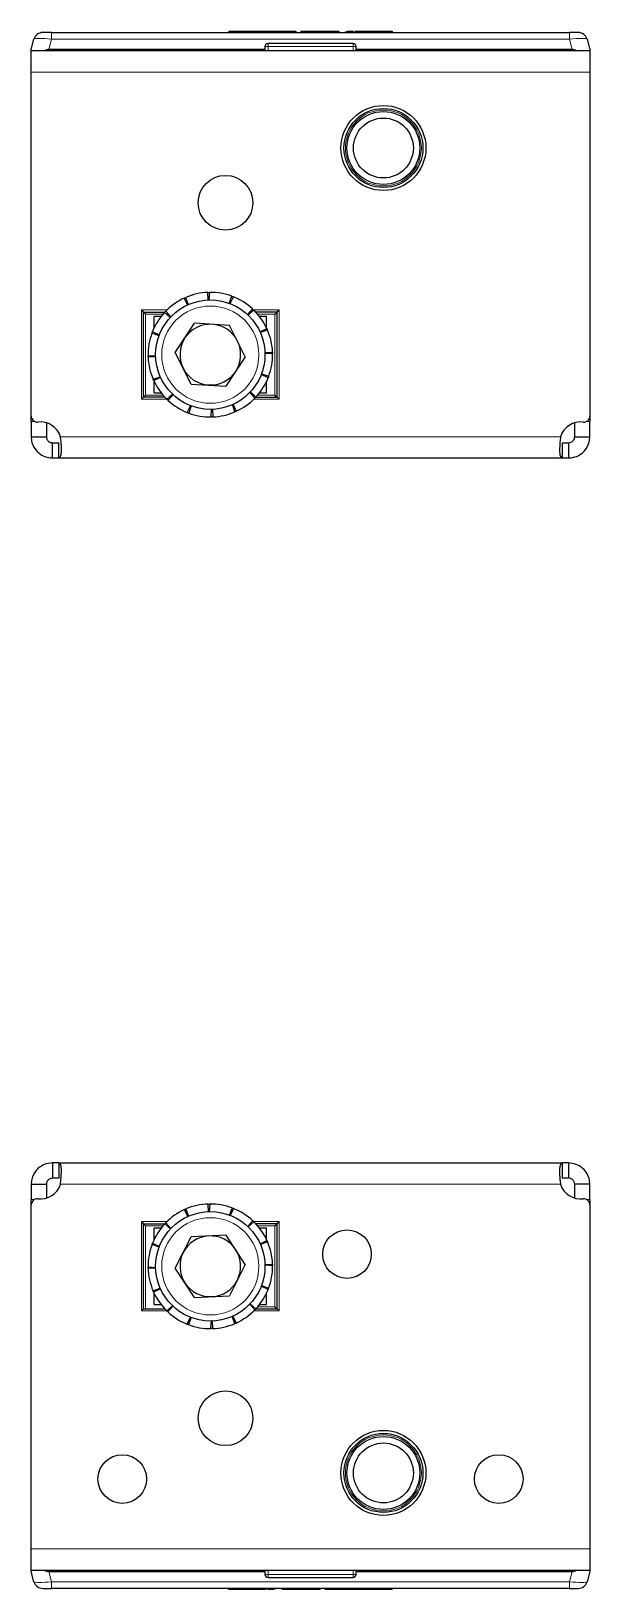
# Model space of a CAD drawing. Header units: millimetres. Extents: x 0 to 2223, y -57 to 611.
# Drawn here: x 771.4 to 863.4, y -56.9 to 199.5 of the extents above; entities that cross this region are included whole.
import ezdxf

# ---------------------------------------------------------------- set-up
doc = ezdxf.new("R2010")
doc.units = ezdxf.units.MM

msp = doc.modelspace()

# ---------------------------------------------------------------- linework, layer by layer
at = {"color": 7, "linetype": 'Continuous', "lineweight": 25}
for p, q in [((771.39, 196.49), (771.84, 198.18)), ((774.74, 199.29), (773.29, 199.29)), ((774.74, 199.29), (860.04, 199.29)), ((803.96, 199.49), (803.96, 199.29)), ((809.61, 199.49), (809.67, 199.49)), ((809.67, 199.49), (809.67, 199.29)), ((809.67, 199.49), (810.8, 199.49)), ((824.39, 197.49), (810.39, 197.49)), ((810.8, 199.49), (810.8, 199.29)), ((810.8, 199.49), (813.47, 199.49)), ((813.47, 199.49), (813.47, 199.29)), ((813.47, 199.49), (814.96, 199.49)), ((814.96, 199.49), (814.96, 199.29)), ((815.77, 199.51), (815.77, 199.29)), ((819.24, 199.49), (822.07, 199.49)), ((822.07, 199.49), (822.07, 199.29)), ((823.21, 199.49), (823.21, 199.29)), ((823.46, 199.49), (823.46, 199.29)), ((824.7, 199.49), (824.7, 199.29)), ((825.13, 199.49), (830.38, 199.49)), ((830.81, 199.49), (830.81, 199.29)), ((861.48, 199.29), (860.04, 199.29)), ((862.93, 198.18), (863.39, 196.49)), ((771.39, 196.29), (771.39, 196.49)), ((771.39, 192.79), (771.39, 196.29)), ((863.39, 196.29), (771.39, 196.29)), ((809.89, 196.49), (774.28, 196.49)), ((809.89, 196.99), (809.89, 196.49)), ((809.89, 196.29), (809.89, 196.49)), ((824.89, 196.49), (824.89, 196.99)), ((860.49, 196.49), (824.89, 196.49)), ((824.89, 196.29), (824.89, 196.49)), ((863.39, 196.49), (863.39, 196.29)), ((863.39, 196.29), (863.39, 192.79)), ((771.39, 136.19), (771.39, 192.79)), ((863.39, 192.79), (863.39, 136.19)), ((800.54, 155.28), (800.5, 156.53)), ((800.75, 156.54), (800.67, 155.28)), ((797.13, 154.46), (796.61, 155.6)), ((796.83, 155.7), (797.24, 154.52)), ((804.01, 154.73), (804.44, 155.9)), ((804.68, 155.81), (804.13, 154.68)), ((789.54, 153.64), (789.89, 153.29)), ((789.89, 139.29), (789.89, 153.29)), ((789.89, 153.29), (793.4, 153.29)), ((789.89, 153.29), (790.24, 152.94)), ((791.64, 150.7), (791.64, 152.59)), ((792.8, 152.59), (791.64, 152.59)), ((794.28, 152.4), (793.37, 153.25)), ((793.54, 153.43), (794.37, 152.5)), ((793.89, 153.04), (793.89, 152.77)), ((795.12, 146.63), (798.3, 151.45)), ((804.06, 151.11), (798.3, 151.45)), ((807, 152.89), (807.85, 153.81)), ((808.03, 153.63), (807.09, 152.8)), ((811.89, 153.29), (808.37, 153.29)), ((810.14, 152.59), (808.97, 152.59)), ((810.14, 150.7), (810.14, 152.59)), ((811.54, 152.94), (811.89, 153.29)), ((811.89, 153.29), (812.24, 153.64)), ((811.89, 139.29), (811.89, 153.29)), ((792.45, 149.41), (791.27, 149.85)), ((791.36, 150.08), (792.49, 149.53)), ((806.65, 145.95), (804.06, 151.11)), ((809.06, 150.05), (810.2, 150.57)), ((810.3, 150.34), (809.12, 149.93)), ((797.71, 141.46), (795.12, 146.63)), ((809.88, 146.63), (811.13, 146.68)), ((811.13, 146.43), (809.88, 146.5)), ((790.64, 146.15), (791.89, 146.07)), ((791.89, 145.94), (790.64, 145.9)), ((806.65, 145.95), (803.47, 141.13)), ((791.47, 142.23), (792.66, 142.64)), ((792.71, 142.53), (791.57, 142.01)), ((791.64, 139.99), (791.64, 141.87)), ((797.71, 141.46), (803.47, 141.13)), ((810.41, 142.49), (809.28, 143.04)), ((809.33, 143.16), (810.5, 142.73)), ((810.14, 139.99), (810.14, 141.87)), ((789.54, 138.94), (789.89, 139.29)), ((789.89, 139.29), (790.24, 139.64)), ((793.4, 139.29), (789.89, 139.29)), ((791.64, 139.99), (792.8, 139.99)), ((793.74, 138.94), (794.68, 139.77)), ((794.77, 139.69), (793.92, 138.77)), ((808.23, 139.14), (807.4, 140.08)), ((807.49, 140.17), (808.4, 139.32)), ((807.89, 139.54), (807.89, 139.8)), ((808.37, 139.29), (811.89, 139.29)), ((808.97, 139.99), (810.14, 139.99)), ((811.54, 139.64), (811.89, 139.29)), ((811.89, 139.29), (812.24, 138.94)), ((771.39, 135.29), (771.39, 136.19)), ((797.09, 136.76), (797.64, 137.89)), ((797.76, 137.85), (797.33, 136.67)), ((801.03, 136.04), (801.1, 137.29)), ((801.23, 137.29), (801.28, 136.04)), ((804.94, 136.87), (804.53, 138.06)), ((804.64, 138.11), (805.17, 136.97)), ((863.39, 136.19), (863.39, 135.29)), ((771.39, 135.29), (771.39, 132.79)), ((773.89, 135.07), (773.89, 132.79)), ((860.89, 132.79), (860.89, 135.07)), ((863.39, 132.79), (863.39, 135.29)), ((771.39, 132.79), (773.89, 132.79)), ((774.89, 131.79), (775.97, 131.79)), ((774.89, 129.29), (774.89, 131.79)), ((775.97, 129.29), (775.97, 131.79)), ((858.8, 131.79), (858.8, 129.29)), ((858.8, 131.79), (859.89, 131.79)), ((859.89, 131.79), (859.89, 129.29)), ((860.89, 132.79), (863.39, 132.79)), ((774.89, 129.29), (775.97, 129.29)), ((775.97, 129.29), (858.8, 129.29)), ((858.8, 129.29), (859.89, 129.29)), ((774.89, 13.29), (774.89, 10.79)), ((775.97, 13.29), (774.89, 13.29)), ((775.97, 13.29), (858.8, 13.29)), ((775.97, 13.29), (775.97, 10.79)), ((858.8, 13.29), (858.8, 10.79)), ((859.89, 13.29), (858.8, 13.29)), ((859.89, 13.29), (859.89, 10.79)), ((775.97, 10.79), (774.89, 10.79)), ((859.89, 10.79), (858.8, 10.79)), ((771.39, 9.79), (773.89, 9.79)), ((771.39, 9.79), (771.39, 7.28)), ((773.89, 9.79), (773.89, 7.5)), ((863.39, 9.79), (860.89, 9.79)), ((860.89, 7.5), (860.89, 9.79)), ((863.39, 7.28), (863.39, 9.79)), ((771.39, 6.39), (771.39, 7.28)), ((771.39, -50.21), (771.39, 6.39)), ((797.16, 4.48), (796.64, 5.62)), ((796.87, 5.72), (797.28, 4.53)), ((800.58, 5.28), (800.54, 6.53)), ((800.79, 6.54), (800.71, 5.29)), ((804.05, 4.71), (804.48, 5.88)), ((804.72, 5.79), (804.16, 4.67)), ((863.39, 7.28), (863.39, 6.39)), ((863.39, 6.39), (863.39, -50.21)), ((789.54, 3.64), (789.89, 3.29)), ((789.89, -10.71), (789.89, 3.29)), ((789.89, 3.29), (793.4, 3.29)), ((789.89, 3.29), (790.24, 2.94)), ((791.64, 0.7), (791.64, 2.59)), ((792.8, 2.59), (791.64, 2.59)), ((794.31, 2.43), (793.4, 3.28)), ((793.57, 3.46), (794.4, 2.52)), ((793.89, 3.04), (793.89, 2.83)), ((794.46, 2.59), (794.14, 2.59)), ((807.03, 2.86), (807.88, 3.78)), ((808.06, 3.6), (807.12, 2.78)), ((811.89, 3.29), (808.37, 3.29)), ((810.14, 2.59), (808.97, 2.59)), ((810.14, 0.7), (810.14, 2.59)), ((811.54, 2.94), (811.89, 3.29)), ((811.89, 3.29), (812.24, 3.64)), ((811.89, -10.71), (811.89, 3.29)), ((791.38, 0.12), (792.5, -0.44)), ((795.12, -4.03), (797.73, 1.12)), ((803.49, 1.44), (797.73, 1.12)), ((806.65, -3.4), (803.49, 1.44)), ((809.08, 0.01), (810.22, 0.53)), ((810.32, 0.3), (809.13, -0.1)), ((792.46, -0.55), (791.29, -0.12)), ((790.64, -3.81), (791.89, -3.89)), ((791.89, -4.02), (790.64, -4.06)), ((798.28, -8.86), (795.12, -4.03)), ((806.65, -3.4), (804.04, -8.55)), ((809.88, -3.41), (811.13, -3.36)), ((811.14, -3.61), (809.88, -3.53)), ((791.45, -7.73), (792.64, -7.32)), ((792.69, -7.44), (791.56, -7.96)), ((810.39, -7.54), (809.27, -6.99)), ((809.31, -6.87), (810.48, -7.31)), ((791.64, -10.01), (791.64, -8.13)), ((791.64, -10.01), (792.8, -10.01)), ((793.71, -11.03), (794.65, -10.2)), ((798.28, -8.86), (804.04, -8.55)), ((807.31, -10.01), (807.63, -10.01)), ((808.2, -10.89), (807.38, -9.95)), ((807.46, -9.86), (808.38, -10.71)), ((807.89, -10.46), (807.89, -10.25)), ((808.97, -10.01), (810.14, -10.01)), ((810.14, -10.01), (810.14, -8.13)), ((789.54, -11.06), (789.89, -10.71)), ((789.89, -10.71), (793.4, -10.71)), ((794.74, -10.29), (793.89, -11.2)), ((797.06, -13.22), (797.61, -12.1)), ((797.73, -12.14), (797.29, -13.31)), ((800.99, -13.96), (801.07, -12.71)), ((801.19, -12.71), (801.23, -13.96)), ((804.9, -13.14), (804.5, -11.96)), ((804.61, -11.91), (805.13, -13.04)), ((808.37, -10.71), (811.89, -10.71)), ((811.54, -10.36), (811.89, -10.71)), ((811.89, -10.71), (812.24, -11.06)), ((771.39, -53.71), (771.39, -50.21)), ((863.39, -50.21), (863.39, -53.71)), ((771.39, -53.91), (771.39, -53.71)), ((771.39, -53.71), (863.39, -53.71)), ((809.89, -53.71), (809.89, -53.91)), ((824.89, -53.71), (824.89, -53.91)), ((863.39, -53.71), (863.39, -53.91)), ((771.84, -55.6), (771.39, -53.91)), ((774.28, -53.91), (809.89, -53.91)), ((809.89, -53.91), (809.89, -54.41)), ((810.39, -54.91), (824.39, -54.91)), ((824.89, -54.41), (824.89, -53.91)), ((824.89, -53.91), (860.49, -53.91)), ((863.39, -53.91), (862.93, -55.6)), ((773.29, -56.71), (774.74, -56.71)), ((860.04, -56.71), (774.74, -56.71)), ((803.96, -56.91), (803.96, -56.71)), ((809.64, -56.91), (804.39, -56.91)), ((810.07, -56.91), (810.07, -56.71)), ((811.31, -56.91), (811.31, -56.71)), ((811.56, -56.91), (811.56, -56.71)), ((812.7, -56.91), (812.7, -56.71)), ((815.53, -56.91), (812.7, -56.91)), ((819, -56.94), (819, -56.71)), ((819.81, -56.91), (819.81, -56.71)), ((821.3, -56.91), (819.81, -56.91)), ((821.3, -56.91), (821.3, -56.71)), ((823.97, -56.91), (821.3, -56.91)), ((823.97, -56.91), (823.97, -56.71)), ((825.1, -56.91), (823.97, -56.91)), ((825.1, -56.91), (825.1, -56.71)), ((825.16, -56.91), (825.1, -56.91)), ((830.81, -56.91), (830.81, -56.71)), ((860.04, -56.71), (861.48, -56.71))]:
    msp.add_line(p, q, dxfattribs=at)
at = {"color": 8, "linetype": 'Continuous', "lineweight": 18}
for p, q in [((774.74, 198.18), (774.28, 196.49)), ((774.74, 199.29), (774.74, 198.18)), ((860.04, 198.18), (774.74, 198.18)), ((806.07, 199.49), (806.07, 199.29)), ((810.39, 196.99), (810.39, 197.49)), ((816.88, 199.49), (816.88, 199.29)), ((819.24, 199.49), (819.24, 199.29)), ((824.39, 196.99), (824.39, 197.49)), ((825.13, 199.49), (825.13, 199.29)), ((830.38, 199.49), (830.38, 199.29)), ((860.04, 198.18), (860.04, 199.29)), ((860.49, 196.49), (860.04, 198.18)), ((810.39, 196.99), (809.89, 196.99)), ((824.39, 196.99), (810.39, 196.99)), ((810.39, 196.99), (810.39, 196.29)), ((824.39, 196.99), (824.89, 196.99)), ((824.39, 196.29), (824.39, 196.99)), ((863.39, 192.79), (771.39, 192.79)), ((789.54, 138.94), (789.54, 153.64)), ((789.54, 153.64), (793.74, 153.64)), ((793.09, 152.94), (790.24, 152.94)), ((790.24, 152.94), (790.24, 139.64)), ((807.7, 153.64), (812.24, 153.64)), ((811.54, 152.94), (808.69, 152.94)), ((811.54, 139.64), (811.54, 152.94)), ((812.24, 153.64), (812.24, 138.94)), ((794.08, 138.94), (789.54, 138.94)), ((790.24, 139.64), (793.09, 139.64)), ((812.24, 138.94), (808.03, 138.94)), ((808.69, 139.64), (811.54, 139.64)), ((771.95, 135.29), (771.39, 135.29)), ((863.39, 135.29), (862.83, 135.29)), ((858.55, 132.79), (776.22, 132.79)), ((776.22, 9.79), (858.55, 9.79)), ((771.39, 7.28), (771.95, 7.28)), ((862.83, 7.28), (863.39, 7.28)), ((789.54, 3.64), (793.74, 3.64)), ((789.54, -11.06), (789.54, 3.64)), ((793.09, 2.94), (790.24, 2.94)), ((790.24, 2.94), (790.24, -10.71)), ((807.75, 3.64), (812.24, 3.64)), ((811.54, 2.94), (808.69, 2.94)), ((811.54, -10.36), (811.54, 2.94)), ((812.24, 3.64), (812.24, -11.06)), ((794.02, -11.06), (789.54, -11.06)), ((812.24, -11.06), (808.03, -11.06)), ((808.69, -10.36), (811.54, -10.36)), ((771.39, -50.21), (863.39, -50.21)), ((810.39, -53.71), (810.39, -54.41)), ((824.39, -54.41), (824.39, -53.71)), ((774.28, -53.91), (774.74, -55.6)), ((774.74, -55.6), (860.04, -55.6)), ((774.74, -55.6), (774.74, -56.71)), ((810.39, -54.41), (809.89, -54.41)), ((810.39, -54.41), (810.39, -54.91)), ((810.39, -54.41), (824.39, -54.41)), ((824.39, -54.41), (824.39, -54.91)), ((824.39, -54.41), (824.89, -54.41)), ((860.04, -55.6), (860.49, -53.91)), ((860.04, -56.71), (860.04, -55.6)), ((804.39, -56.91), (804.39, -56.71)), ((809.64, -56.91), (809.64, -56.71)), ((815.53, -56.91), (815.53, -56.71)), ((817.89, -56.91), (817.89, -56.71)), ((828.7, -56.91), (828.7, -56.71))]:
    msp.add_line(p, q, dxfattribs=at)
at = {"color": 7, "linetype": 'Continuous', "lineweight": 25}
for centre, radius in [((829.39, 180.29), 7), ((829.39, 180.29), 6.5), ((829.39, 180.29), 6), ((829.39, 180.29), 4.93), ((803.39, 171.29), 4.5), ((800.89, 146.29), 9), ((800.89, -3.71), 9), ((823.39, -1.71), 4), ((803.39, -28.71), 4.5), ((829.39, -37.71), 7), ((829.39, -37.71), 6.5), ((829.39, -37.71), 6), ((829.39, -37.71), 4.93), ((786.39, -38.71), 4), ((848.39, -38.71), 4)]:
    msp.add_circle(centre, radius, dxfattribs=at)
at = {"color": 8, "linetype": 'Continuous', "lineweight": 18}
for centre, radius in [((829.39, 180.29), 6.25), ((800.89, 146.29), 8), ((800.89, -3.71), 8), ((829.39, -37.71), 6.25)]:
    msp.add_circle(centre, radius, dxfattribs=at)
at = {"color": 7, "linetype": 'Continuous', "lineweight": 25}
for centre, radius, start, end in [((773.29, 197.79), 1.5, 90, 165), ((810.39, 196.99), 0.5, 90, 180), ((824.39, 196.99), 0.5, 360, 90), ((861.48, 197.79), 1.5, 15, 90), ((800.89, 146.29), 10.25, 92.1828, 113.2869), ((800.89, 146.29), 10.25, 69.6828, 90.7869), ((800.89, 146.29), 10.25, 114.6828, 135.7869), ((800.89, 146.29), 10.25, 47.1828, 68.2869), ((800.89, 146.29), 10.25, 137.1828, 158.2869), ((800.89, 146.29), 10.25, 24.6828, 45.7869), ((800.89, 146.29), 10.25, 159.6828, 180.7869), ((800.89, 146.29), 5, 146.6352, 206.6352), ((800.89, 146.29), 5, 86.6352, 146.6352), ((800.89, 146.29), 5, 26.6352, 86.6352), ((800.89, 146.29), 10.25, 2.1828, 23.2869), ((800.89, 146.29), 5, 326.6352, 26.6352), ((800.89, 146.29), 10.25, 339.6828, 0.7869), ((800.89, 146.29), 10.25, 182.1828, 203.2869), ((800.89, 146.29), 5, 206.6352, 266.6352), ((800.89, 146.29), 10.25, 204.6828, 225.7869), ((800.89, 146.29), 5, 266.6352, 326.6352), ((800.89, 146.29), 10.25, 317.1828, 338.2869), ((800.89, 146.29), 10.25, 227.1828, 248.2869), ((800.89, 146.29), 10.25, 294.6828, 315.7869), ((772.39, 136.19), 1, 180, 276.3794), ((800.89, 146.29), 10.25, 249.6828, 270.7869), ((800.89, 146.29), 10.25, 272.1828, 293.2869), ((862.39, 136.19), 1, 263.6206, 0), ((772.89, 131.72), 3.5, 17.8253, 96.3794), ((861.89, 131.72), 3.5, 83.6206, 162.1747), ((772.89, 10.86), 3.5, 263.6206, 342.1747), ((861.89, 10.86), 3.5, 197.8253, 276.3794), ((772.39, 6.39), 1, 83.6206, 180), ((800.89, -3.71), 10.25, 114.4505, 135.5546), ((800.89, -3.71), 10.25, 91.9505, 113.0546), ((800.89, -3.71), 10.25, 69.4505, 90.5546), ((800.89, -3.71), 10.25, 46.9505, 68.0546), ((862.39, 6.39), 1, 360, 96.3794), ((800.89, -3.71), 10.25, 136.9505, 158.0546), ((800.89, -3.71), 10.25, 24.4505, 45.5546), ((800.89, -3.71), 5, 93.1455, 153.1455), ((800.89, -3.71), 5, 33.1455, 93.1455), ((800.89, -3.71), 10.25, 1.9505, 23.0546), ((800.89, -3.71), 10.25, 159.4505, 180.5546), ((800.89, -3.71), 5, 153.1455, 213.1455), ((800.89, -3.71), 5, 333.1455, 33.1455), ((800.89, -3.71), 10.25, 181.9505, 203.0546), ((800.89, -3.71), 10.25, 339.4505, 0.5546), ((800.89, -3.71), 5, 213.1455, 273.1455), ((800.89, -3.71), 5, 273.1455, 333.1455), ((800.89, -3.71), 10.25, 316.9505, 338.0546), ((800.89, -3.71), 10.25, 204.4505, 225.5546), ((800.89, -3.71), 10.25, 226.9505, 248.0546), ((800.89, -3.71), 10.25, 294.4505, 315.5546), ((800.89, -3.71), 10.25, 249.4505, 270.5546), ((800.89, -3.71), 10.25, 271.9505, 293.0546), ((773.29, -55.21), 1.5, 195, 270), ((810.39, -54.41), 0.5, 180, 270), ((824.39, -54.41), 0.5, 270, 0), ((861.48, -55.21), 1.5, 270, 345)]:
    msp.add_arc(centre, radius, start, end, dxfattribs=at)
at = {"color": 8, "linetype": 'Continuous', "lineweight": 18}
for centre, major_axis, start_param, end_param in [((774.84, 197.79), (3, -0.38), 1.621093, 3.124852), ((859.93, 197.79), (3, 0.38), 0.016741, 1.520499), ((774.84, -55.21), (3, 0.38), 3.158333, 4.662092), ((859.93, -55.21), (3, -0.38), 4.762686, 6.266445)]:
    msp.add_ellipse(centre, major_axis=major_axis, ratio=0.123038, start_param=start_param, end_param=end_param, dxfattribs=at)
at = {"color": 7, "linetype": 'Continuous', "lineweight": 25}
for centre, major_axis, start_param, end_param in [((771.39, 184.9), (3.1, 11.57), 0.067037, 0.253072), ((863.39, 184.9), (-3.1, 11.57), 6.030113, 6.216148), ((771.39, -42.32), (3.1, -11.57), 6.030113, 6.216148), ((863.39, -42.32), (-3.1, -11.57), 0.067037, 0.253072)]:
    msp.add_ellipse(centre, major_axis=major_axis, ratio=0.250563, start_param=start_param, end_param=end_param, dxfattribs=at)
for points, knots in [([(803.96, 199.49), (804.33, 199.49), (805.02, 199.49), (805.74, 199.49), (806.07, 199.49)], [0, 0, 0, 0, 0.5368, 1, 1, 1, 1]), ([(806.07, 199.49), (806.57, 199.49), (807.5, 199.49), (808.7, 199.49), (809.45, 199.49), (809.64, 199.49), (809.67, 199.49)], [0, 0, 0, 0, 0.370535, 0.691972, 0.954525, 1, 1, 1, 1]), ([(815.79, 199.49), (815.78, 199.49), (815.76, 199.49), (815.91, 199.49), (816.28, 199.49), (816.67, 199.49), (816.88, 199.49)], [0, 0, 0, 0, 0.061615, 0.333035, 0.637399, 1, 1, 1, 1]), ([(816.88, 199.49), (817.04, 199.49), (817.4, 199.49), (818.2, 199.49), (818.83, 199.49), (819.24, 199.49)], [0, 0, 0, 0, 0.216742, 0.489643, 1, 1, 1, 1]), ([(823.46, 199.49), (823.52, 199.49), (823.62, 199.49), (823.93, 199.49), (824.21, 199.49), (824.41, 199.49), (824.48, 199.49)], [0, 0, 0, 0, 0.255277, 0.538303, 0.854078, 1, 1, 1, 1]), ([(823.64, 199.49), (823.75, 199.49), (824, 199.49), (824.3, 199.49), (824.48, 199.49), (824.48, 199.49)], [0, 0, 0, 0, 0.466249, 0.997338, 1, 1, 1, 1]), ([(824.7, 199.49), (824.71, 199.49), (824.72, 199.49), (824.84, 199.49), (824.98, 199.49), (825.08, 199.49), (825.13, 199.49)], [0, 0, 0, 0, 0.285248, 0.560563, 0.777151, 1, 1, 1, 1]), ([(830.38, 199.49), (830.44, 199.49), (830.57, 199.49), (830.71, 199.49), (830.8, 199.49), (830.81, 199.49), (830.81, 199.49)], [0, 0, 0, 0, 0.281303, 0.555629, 0.773878, 1, 1, 1, 1]), ([(800.5, 156.53), (800.54, 156.53), (800.6, 156.53), (800.68, 156.53), (800.72, 156.54), (800.75, 156.54)], [0, 0, 0, 0, 0.499981, 0.749988, 1, 1, 1, 1]), ([(796.61, 155.6), (796.64, 155.62), (796.7, 155.64), (796.78, 155.68), (796.81, 155.69), (796.83, 155.7)], [0, 0, 0, 0, 0.499981, 0.749988, 1, 1, 1, 1]), ([(804.44, 155.9), (804.48, 155.88), (804.54, 155.86), (804.62, 155.83), (804.66, 155.82), (804.68, 155.81)], [0, 0, 0, 0, 0.499981, 0.749988, 1, 1, 1, 1]), ([(793.37, 153.25), (793.4, 153.28), (793.44, 153.33), (793.5, 153.39), (793.52, 153.42), (793.54, 153.43)], [0, 0, 0, 0, 0.499981, 0.749988, 1, 1, 1, 1]), ([(807.85, 153.81), (807.88, 153.78), (807.93, 153.73), (807.99, 153.68), (808.02, 153.65), (808.03, 153.63)], [0, 0, 0, 0, 0.499981, 0.749988, 1, 1, 1, 1]), ([(791.27, 149.85), (791.29, 149.88), (791.31, 149.94), (791.34, 150.02), (791.36, 150.06), (791.36, 150.08)], [0, 0, 0, 0, 0.499981, 0.749988, 1, 1, 1, 1]), ([(810.2, 150.57), (810.22, 150.53), (810.24, 150.47), (810.28, 150.4), (810.29, 150.36), (810.3, 150.34)], [0, 0, 0, 0, 0.499981, 0.749988, 1, 1, 1, 1]), ([(811.13, 146.68), (811.13, 146.64), (811.13, 146.57), (811.13, 146.49), (811.13, 146.45), (811.13, 146.43)], [0, 0, 0, 0, 0.499981, 0.749988, 1, 1, 1, 1]), ([(790.64, 145.9), (790.64, 145.94), (790.64, 146), (790.64, 146.08), (790.64, 146.13), (790.64, 146.15)], [0, 0, 0, 0, 0.4999808, 0.7499881, 1, 1, 1, 1]), ([(791.57, 142.01), (791.56, 142.04), (791.53, 142.1), (791.5, 142.18), (791.48, 142.22), (791.47, 142.23)], [0, 0, 0, 0, 0.499981, 0.749988, 1, 1, 1, 1]), ([(810.5, 142.73), (810.48, 142.69), (810.46, 142.63), (810.43, 142.55), (810.42, 142.51), (810.41, 142.49)], [0, 0, 0, 0, 0.499981, 0.749988, 1, 1, 1, 1]), ([(793.92, 138.77), (793.89, 138.8), (793.84, 138.84), (793.78, 138.9), (793.75, 138.93), (793.74, 138.94)], [0, 0, 0, 0, 0.4999808, 0.7499881, 1, 1, 1, 1]), ([(808.4, 139.32), (808.38, 139.29), (808.33, 139.24), (808.28, 139.18), (808.25, 139.15), (808.23, 139.14)], [0, 0, 0, 0, 0.499981, 0.749988, 1, 1, 1, 1]), ([(797.33, 136.67), (797.29, 136.69), (797.23, 136.71), (797.15, 136.74), (797.11, 136.76), (797.09, 136.76)], [0, 0, 0, 0, 0.499981, 0.749988, 1, 1, 1, 1]), ([(801.28, 136.04), (801.23, 136.04), (801.17, 136.04), (801.09, 136.04), (801.05, 136.04), (801.03, 136.04)], [0, 0, 0, 0, 0.499981, 0.749988, 1, 1, 1, 1]), ([(805.17, 136.97), (805.13, 136.96), (805.07, 136.93), (805, 136.9), (804.96, 136.88), (804.94, 136.87)], [0, 0, 0, 0, 0.499981, 0.749988, 1, 1, 1, 1]), ([(771.39, 132.79), (771.41, 132.47), (771.46, 131.88), (771.86, 130.94), (772.57, 130.07), (773.67, 129.41), (774.47, 129.33), (774.89, 129.29)], [0, 0, 0, 0, 0.17084, 0.319217, 0.548103, 0.767822, 1, 1, 1, 1]), ([(773.89, 132.79), (773.89, 132.7), (773.91, 132.53), (774, 132.31), (774.11, 132.14), (774.24, 132.01), (774.38, 131.92), (774.61, 131.81), (774.77, 131.8), (774.89, 131.79)], [0, 0, 0, 0, 0.154359, 0.287283, 0.400435, 0.496544, 0.604314, 0.723151, 1, 1, 1, 1]), ([(775.97, 129.29), (776.03, 129.3), (776.13, 129.34), (776.27, 129.62), (776.37, 130.08), (776.39, 130.71), (776.37, 131.32), (776.32, 132.03), (776.25, 132.53), (776.22, 132.79)], [0, 0, 0, 0, 0.144067, 0.271276, 0.474907, 0.597997, 0.726338, 0.860245, 1, 1, 1, 1]), ([(858.55, 132.79), (858.52, 132.49), (858.47, 131.94), (858.4, 131.04), (858.38, 130.16), (858.51, 129.43), (858.7, 129.34), (858.8, 129.29)], [0, 0, 0, 0, 0.16069, 0.3013121, 0.5219513, 0.7535732, 1, 1, 1, 1]), ([(859.89, 131.79), (860.01, 131.8), (860.23, 131.82), (860.49, 131.98), (860.67, 132.16), (860.79, 132.34), (860.87, 132.56), (860.88, 132.71), (860.89, 132.79)], [0, 0, 0, 0, 0.296302, 0.497469, 0.6154973, 0.73607, 0.8631142, 1, 1, 1, 1]), ([(859.89, 129.29), (860.34, 129.34), (861.15, 129.43), (862.06, 130), (862.65, 130.6), (863.05, 131.23), (863.33, 131.97), (863.37, 132.51), (863.39, 132.79)], [0, 0, 0, 0, 0.254149, 0.448213, 0.574908, 0.708872, 0.850468, 1, 1, 1, 1]), ([(774.89, 13.29), (774.43, 13.24), (773.62, 13.15), (772.71, 12.58), (772.12, 11.98), (771.72, 11.35), (771.44, 10.6), (771.4, 10.06), (771.39, 9.79)], [0, 0, 0, 0, 0.254149, 0.448213, 0.574908, 0.708872, 0.850468, 1, 1, 1, 1]), ([(776.22, 9.79), (776.25, 10.08), (776.3, 10.63), (776.37, 11.54), (776.4, 12.42), (776.26, 13.14), (776.07, 13.24), (775.97, 13.29)], [0, 0, 0, 0, 0.16069, 0.301312, 0.521951, 0.753573, 1, 1, 1, 1]), ([(858.8, 13.29), (858.75, 13.27), (858.65, 13.24), (858.5, 12.95), (858.4, 12.49), (858.38, 11.86), (858.4, 11.25), (858.46, 10.54), (858.52, 10.04), (858.55, 9.79)], [0, 0, 0, 0, 0.144067, 0.271276, 0.474907, 0.597997, 0.726338, 0.860245, 1, 1, 1, 1]), ([(863.39, 9.79), (863.36, 10.1), (863.31, 10.69), (862.92, 11.64), (862.2, 12.51), (861.11, 13.16), (860.3, 13.24), (859.89, 13.29)], [0, 0, 0, 0, 0.17084, 0.319217, 0.548103, 0.767822, 1, 1, 1, 1]), ([(774.89, 10.79), (774.76, 10.77), (774.55, 10.75), (774.28, 10.59), (774.1, 10.42), (773.98, 10.23), (773.9, 10.02), (773.89, 9.87), (773.89, 9.79)], [0, 0, 0, 0, 0.296302, 0.497469, 0.6154973, 0.73607, 0.8631142, 1, 1, 1, 1]), ([(860.89, 9.79), (860.88, 9.88), (860.87, 10.04), (860.77, 10.27), (860.66, 10.43), (860.53, 10.56), (860.39, 10.66), (860.16, 10.76), (860, 10.78), (859.89, 10.79)], [0, 0, 0, 0, 0.154359, 0.287283, 0.400435, 0.496544, 0.604314, 0.723151, 1, 1, 1, 1]), ([(796.64, 5.62), (796.68, 5.63), (796.74, 5.66), (796.81, 5.69), (796.85, 5.71), (796.87, 5.72)], [0, 0, 0, 0, 0.499981, 0.749988, 1, 1, 1, 1]), ([(800.54, 6.53), (800.58, 6.53), (800.64, 6.53), (800.72, 6.54), (800.77, 6.54), (800.79, 6.54)], [0, 0, 0, 0, 0.499981, 0.749988, 1, 1, 1, 1]), ([(804.48, 5.88), (804.52, 5.87), (804.58, 5.85), (804.66, 5.82), (804.7, 5.8), (804.72, 5.79)], [0, 0, 0, 0, 0.499981, 0.749988, 1, 1, 1, 1]), ([(793.4, 3.28), (793.42, 3.31), (793.47, 3.36), (793.52, 3.42), (793.55, 3.45), (793.57, 3.46)], [0, 0, 0, 0, 0.499981, 0.749988, 1, 1, 1, 1]), ([(807.88, 3.78), (807.91, 3.75), (807.96, 3.71), (808.02, 3.65), (808.05, 3.62), (808.06, 3.6)], [0, 0, 0, 0, 0.499981, 0.749988, 1, 1, 1, 1]), ([(791.29, -0.12), (791.3, -0.08), (791.32, -0.02), (791.36, 0.06), (791.37, 0.1), (791.38, 0.12)], [0, 0, 0, 0, 0.499981, 0.749988, 1, 1, 1, 1]), ([(810.22, 0.53), (810.23, 0.49), (810.26, 0.43), (810.29, 0.36), (810.31, 0.32), (810.32, 0.3)], [0, 0, 0, 0, 0.499981, 0.749988, 1, 1, 1, 1]), ([(790.64, -4.06), (790.64, -4.02), (790.64, -3.96), (790.64, -3.87), (790.64, -3.83), (790.64, -3.81)], [0, 0, 0, 0, 0.499981, 0.749988, 1, 1, 1, 1]), ([(811.13, -3.36), (811.13, -3.41), (811.13, -3.47), (811.13, -3.55), (811.14, -3.59), (811.14, -3.61)], [0, 0, 0, 0, 0.499981, 0.749988, 1, 1, 1, 1]), ([(810.48, -7.31), (810.47, -7.35), (810.45, -7.41), (810.42, -7.49), (810.4, -7.52), (810.39, -7.54)], [0, 0, 0, 0, 0.499981, 0.749988, 1, 1, 1, 1]), ([(791.56, -7.96), (791.54, -7.92), (791.51, -7.86), (791.48, -7.78), (791.46, -7.75), (791.45, -7.73)], [0, 0, 0, 0, 0.499981, 0.749988, 1, 1, 1, 1]), ([(793.89, -11.2), (793.86, -11.17), (793.81, -11.13), (793.75, -11.07), (793.72, -11.05), (793.71, -11.03)], [0, 0, 0, 0, 0.499981, 0.749988, 1, 1, 1, 1]), ([(808.38, -10.71), (808.35, -10.74), (808.3, -10.79), (808.25, -10.85), (808.22, -10.88), (808.2, -10.89)], [0, 0, 0, 0, 0.4999808, 0.7499881, 1, 1, 1, 1]), ([(797.29, -13.31), (797.25, -13.3), (797.19, -13.27), (797.11, -13.24), (797.07, -13.23), (797.06, -13.22)], [0, 0, 0, 0, 0.499981, 0.749988, 1, 1, 1, 1]), ([(801.23, -13.96), (801.19, -13.96), (801.13, -13.96), (801.05, -13.96), (801.01, -13.96), (800.99, -13.96)], [0, 0, 0, 0, 0.499981, 0.749988, 1, 1, 1, 1]), ([(805.13, -13.04), (805.09, -13.06), (805.03, -13.09), (804.96, -13.12), (804.92, -13.14), (804.9, -13.14)], [0, 0, 0, 0, 0.4999808, 0.7499881, 1, 1, 1, 1]), ([(804.39, -56.91), (804.33, -56.91), (804.2, -56.91), (804.06, -56.91), (803.97, -56.91), (803.96, -56.91), (803.96, -56.91)], [0, 0, 0, 0, 0.281303, 0.555629, 0.773878, 1, 1, 1, 1]), ([(810.07, -56.91), (810.06, -56.91), (810.05, -56.91), (809.93, -56.91), (809.79, -56.91), (809.69, -56.91), (809.64, -56.91)], [0, 0, 0, 0, 0.285248, 0.560563, 0.777151, 1, 1, 1, 1]), ([(811.31, -56.91), (811.26, -56.91), (811.15, -56.91), (810.85, -56.91), (810.56, -56.91), (810.36, -56.91), (810.29, -56.91)], [0, 0, 0, 0, 0.255277, 0.538303, 0.854078, 1, 1, 1, 1]), ([(811.13, -56.91), (811.02, -56.91), (810.77, -56.91), (810.47, -56.91), (810.29, -56.91), (810.29, -56.91)], [0, 0, 0, 0, 0.466249, 0.997338, 1, 1, 1, 1]), ([(817.89, -56.91), (817.74, -56.91), (817.38, -56.91), (816.58, -56.91), (815.94, -56.91), (815.53, -56.91)], [0, 0, 0, 0, 0.216742, 0.489643, 1, 1, 1, 1]), ([(818.98, -56.91), (818.99, -56.91), (819.02, -56.91), (818.86, -56.91), (818.49, -56.91), (818.1, -56.91), (817.89, -56.91)], [0, 0, 0, 0, 0.061615, 0.333035, 0.637399, 1, 1, 1, 1]), ([(828.7, -56.91), (828.2, -56.91), (827.27, -56.91), (826.07, -56.91), (825.35, -56.91), (825.17, -56.91), (825.16, -56.91)], [0, 0, 0, 0, 0.381983, 0.713352, 0.984017, 1, 1, 1, 1]), ([(830.81, -56.91), (830.44, -56.91), (829.75, -56.91), (829.04, -56.91), (828.7, -56.91)], [0, 0, 0, 0, 0.5368, 1, 1, 1, 1])]:
    msp.add_open_spline(points, degree=3, knots=knots, dxfattribs=at)
at = {"color": 8, "linetype": 'Continuous', "lineweight": 18}
for points, knots in [([(793.54, 152.94), (793.57, 152.94), (793.64, 152.94), (793.72, 152.97), (793.78, 152.99), (793.83, 153.01), (793.86, 153.02), (793.88, 153.03), (793.88, 153.04), (793.89, 153.04)], [0, 0, 0, 0, 0.208592, 0.336235, 0.479855, 0.625864, 0.760785, 0.885235, 1, 1, 1, 1]), ([(807.89, 139.54), (807.89, 139.54), (807.89, 139.54), (807.91, 139.55), (807.94, 139.56), (807.99, 139.59), (808.05, 139.61), (808.13, 139.63), (808.2, 139.63), (808.24, 139.64)], [0, 0, 0, 0, 0.114765, 0.239215, 0.374136, 0.520145, 0.663765, 0.791408, 1, 1, 1, 1])]:
    msp.add_open_spline(points, degree=3, knots=knots, dxfattribs=at)

doc.saveas('drawing.dxf')
